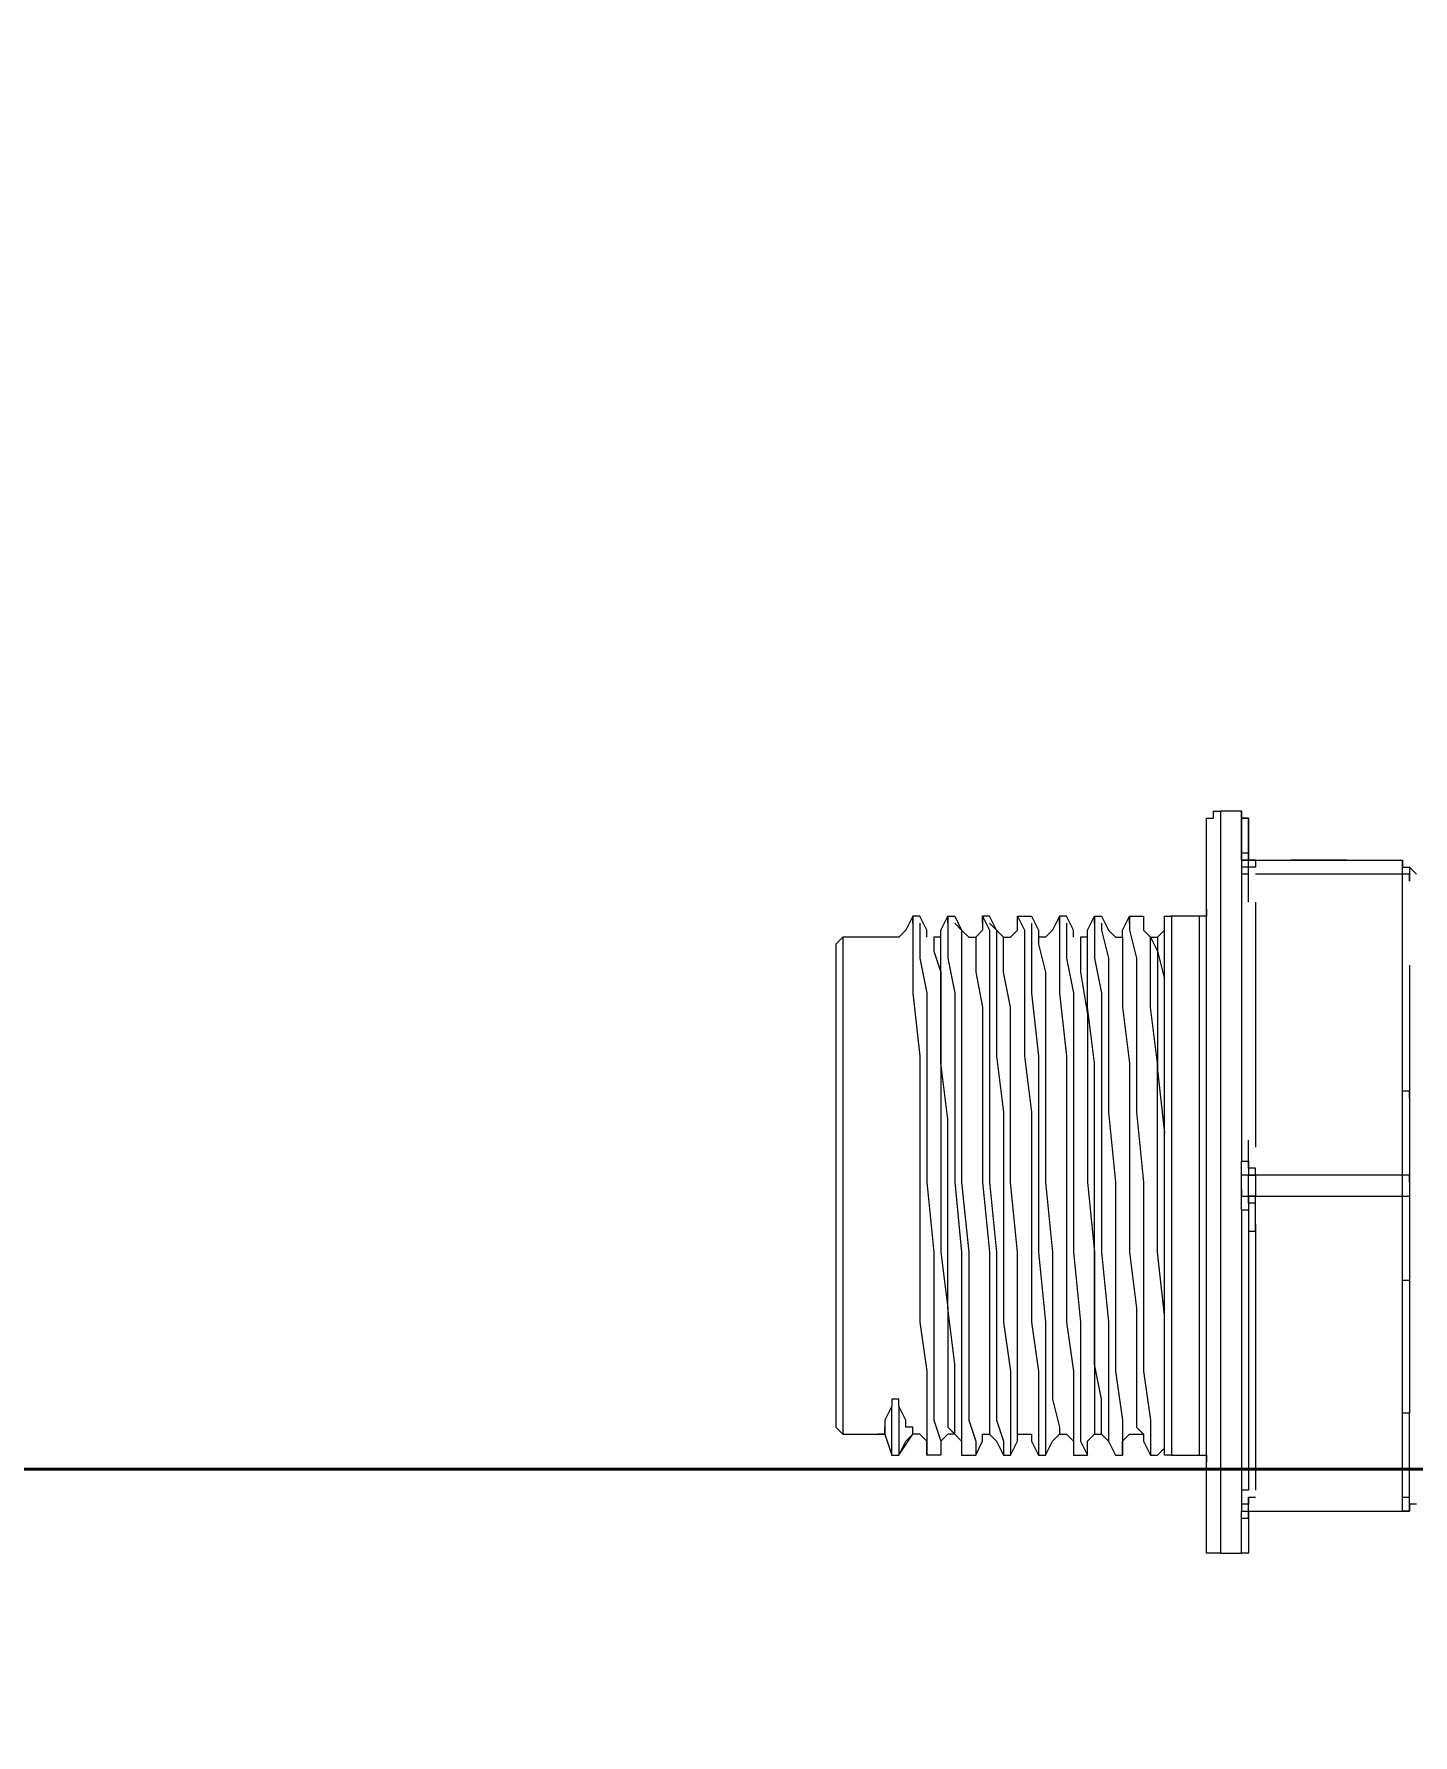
# Model space of a CAD drawing. Header units: millimetres. Extents: x -774950 to -670403, y -1165325 to -1109738.
# Drawn here: x -689703.6 to -689636.3, y -1158217.3 to -1158134.3 of the extents above; entities that cross this region are included whole.
import ezdxf

# ---------------------------------------------------------------- set-up
doc = ezdxf.new("R2010")
doc.units = ezdxf.units.MM
doc.header["$LTSCALE"] = 3000
doc.header["$MEASUREMENT"] = 0
doc.header["$PDMODE"] = 35
doc.header["$PDSIZE"] = -100
doc.layers.get('0').update_dxf_attribs({"linetype": 'CONTINUOUS'})
doc.layers.get('DEFPOINTS').update_dxf_attribs({"linetype": 'CONTINUOUS'})
for name, color, linetype, lineweight in [('01 - KITCHEN EQUIPMENTS', 255, 'CONTINUOUS', 0), ('A-WALL', 26, 'CONTINUOUS', 25), ('KIT.EQUIP', 7, 'CONTINUOUS', 0)]:
    doc.layers.add(name, color=color, linetype=linetype, lineweight=lineweight)
doc.layers.add('TOA-WALL-DADO TILE', color=136, linetype='CONTINUOUS')
doc.styles.get("Standard").update_dxf_attribs({"font": 'simplex.shx', "width": 0.75})
doc.dimstyles.new('DIM @ 150', dxfattribs={"dimtxt": 250, "dimasz": 100, "dimexe": 1, "dimexo": 0, "dimgap": 0.5, "dimtad": 0, "dimdec": 0, "dimzin": 0, "dimdsep": 46, "dimtxsty": 'Standard', "dimblk": 'ARCHTICK', "dimcen": -2, "dimclrd": 8, "dimclre": 8, "dimclrt": 256, "dimadec": 0, "dimazin": 0, "dimtfac": 1, "dimtdec": 0, "dimtofl": 0, "dimtmove": 0, "dimatfit": 3, "dimldrblk": 'OPEN90', "dimfxl": 0, "dimtolj": 1, "dimtzin": 0, "dimlwd": -1, "dimlwe": -1, "dimarcsym": 0})

# ---------------------------------------------------------------- blocks, each defined once
blk = doc.blocks.new('vw layout final block')
at = {"layer": 'A-WALL'}
blk.add_arc((-585636.233, -796985.608), 273600, 256.4814181, 278.37287951, dxfattribs=at)
blk = doc.blocks.new('A$Ca62c1600')
at = {"layer": 'KIT.EQUIP'}
for points in [[(36.888, 19.469), (37.23, 19.469), (37.23, 19.81), (37.23, 20.152), (37.23, 27.325), (37.23, 27.666), (37.913, 27.666), (42.012, 27.666), (42.012, 27.325)], [(69.336, 19.81), (70.361, 19.81), (70.702, 19.81), (71.044, 19.81), (71.044, 19.469), (70.702, 19.469), (70.019, 19.469), (69.336, 19.469), (68.994, 19.469), (68.994, 19.81), (68.994, 20.152), (68.994, 19.81), (69.336, 19.81), (68.994, 19.81), (68.994, 20.152), (68.994, 27.325), (68.653, 27.325), (68.653, 27.666), (68.311, 28.008)], [(37.571, 28.008), (37.571, 27.666), (37.23, 27.666), (37.23, 27.325), (37.913, 27.325), (37.913, 27.666)], [(37.571, 27.666), (37.571, 27.666)], [(37.913, 27.666), (37.913, 27.666)], [(48.501, 27.325), (48.501, 27.666), (46.11, 27.666), (43.378, 27.666), (42.012, 27.666)], [(50.892, 19.81), (50.892, 20.152), (52.258, 20.152), (52.6, 20.152), (52.6, 27.325), (52.6, 27.666), (48.501, 27.666)], [(53.283, 27.666), (52.941, 27.666), (52.6, 27.666)], [(57.382, 27.666), (53.283, 27.666), (53.624, 27.666), (53.624, 27.325), (53.624, 20.152), (53.966, 20.152)], [(63.871, 27.666), (61.48, 27.666), (58.748, 27.666), (57.382, 27.666), (57.723, 27.666), (57.723, 27.325)], [(68.653, 27.666), (68.653, 27.666)], [(37.23, 27.325), (68.311, 27.325), (68.311, 20.152)], [(68.994, 24.934), (68.994, 24.934)], [(37.23, 21.86), (37.23, 24.592)], [(37.23, 24.592), (37.23, 24.592)], [(68.994, 24.592), (68.994, 23.226), (68.994, 22.543), (68.994, 22.201), (68.994, 21.86)], [(68.994, 24.592), (68.994, 24.592)], [(68.994, 23.226), (68.994, 23.226)], [(37.23, 19.81), (37.571, 19.81), (37.913, 19.81), (37.913, 20.152)], [(37.913, 20.152), (37.913, 20.152)], [(53.624, 20.152), (53.283, 20.152), (52.6, 20.152), (52.6, 19.81), (52.258, 19.81), (51.917, 19.81), (51.917, 19.469), (40.645, 19.469), (39.279, 19.469), (37.913, 19.469)], [(50.892, 19.81), (50.892, 20.152), (51.234, 20.152), (52.258, 20.152), (52.258, 19.81), (51.917, 19.81), (50.892, 19.81), (49.184, 19.81), (47.476, 19.81), (39.279, 19.81), (39.279, 20.152), (38.254, 20.152)], [(51.234, 20.152), (39.279, 20.152)], [(51.917, 19.469), (52.6, 19.469), (52.941, 19.469), (52.6, 19.469), (52.6, 19.81), (53.283, 19.81), (53.624, 19.81), (53.624, 19.469), (54.308, 19.469), (54.308, 19.81), (53.624, 19.81), (53.624, 20.152), (53.624, 19.81)], [(52.258, 19.81), (52.6, 19.81), (52.6, 20.152)], [(52.6, 20.152), (52.6, 20.152)], [(53.624, 20.152), (53.624, 20.152)], [(53.966, 20.152), (53.966, 19.81), (54.308, 19.81), (54.991, 19.81), (55.332, 19.81)], [(66.945, 20.152), (54.991, 20.152)], [(68.994, 20.152), (68.653, 20.152), (68.653, 19.81), (68.994, 19.81), (68.994, 19.469), (68.653, 19.469)], [(68.653, 20.152), (68.653, 20.152)], [(68.994, 20.152), (68.994, 19.81)], [(68.994, 20.152), (68.994, 19.81)], [(35.18, 18.444), (35.18, 19.469)], [(37.23, 19.81), (37.23, 19.81)], [(37.23, 19.81), (37.23, 19.81)], [(37.913, 19.81), (37.571, 19.81), (37.571, 19.469), (37.23, 19.469)], [(39.279, 19.81), (38.937, 19.81), (38.254, 19.81), (38.254, 19.469), (37.913, 19.469), (37.571, 19.469)], [(52.941, 19.469), (53.283, 19.469), (53.624, 19.469)], [(53.624, 19.81), (53.624, 19.81)], [(66.945, 19.81), (67.97, 19.81), (68.311, 19.81), (68.311, 19.469), (58.406, 19.469), (56.357, 19.469), (54.308, 19.469)], [(68.311, 19.81), (68.653, 19.81), (68.653, 19.469), (68.311, 19.469)], [(68.994, 19.81), (68.994, 19.81)], [(68.994, 19.81), (68.994, 19.81)], [(68.994, 19.469), (69.336, 19.469)], [(71.385, 19.469), (71.385, 18.444)], [(39.962, 17.419), (39.962, 17.761), (39.621, 17.761)], [(66.604, 17.761), (66.262, 17.761), (66.262, 17.419)], [(39.962, 16.053), (39.962, 15.712), (40.304, 15.712), (40.645, 15.712), (65.921, 15.712), (66.262, 15.712), (66.262, 16.053)], [(40.987, 12.638), (42.695, 12.638), (44.402, 12.296), (59.089, 12.296), (61.822, 11.954), (64.896, 11.954), (65.237, 11.954), (65.237, 11.613), (64.554, 11.613), (63.53, 11.613), (61.48, 11.954), (53.283, 11.954), (49.867, 12.296), (40.987, 12.296), (40.987, 12.638), (40.645, 12.979), (39.962, 13.321), (39.962, 13.662), (40.645, 13.662), (40.987, 14.004), (40.987, 14.345), (40.987, 14.687), (40.645, 14.687), (39.962, 15.028), (39.962, 15.37), (40.304, 15.712)], [(65.921, 14.004), (66.262, 14.004), (65.579, 14.004), (64.213, 14.345), (56.698, 14.345), (53.283, 14.687), (44.061, 14.687), (41.67, 15.029), (39.962, 15.029)], [(46.793, 15.712), (49.867, 15.37), (59.089, 15.37), (61.822, 15.028), (63.53, 15.028), (64.896, 15.028), (65.237, 15.028), (64.554, 15.37), (63.53, 15.37), (58.748, 15.37), (55.674, 15.712)], [(65.237, 13.662), (65.579, 13.662), (66.262, 14.004), (66.262, 14.345), (66.262, 14.687), (65.579, 14.687), (65.237, 15.028), (65.237, 15.37), (64.554, 15.37), (63.188, 15.712)], [(65.579, 15.712), (65.237, 15.37)], [(65.237, 15.028), (65.237, 15.028)], [(65.237, 11.954), (65.579, 11.954), (66.262, 12.296), (66.262, 12.638), (65.579, 12.979), (65.237, 13.321), (65.237, 13.662), (64.896, 13.662), (61.822, 13.662), (59.089, 14.004), (49.867, 14.004), (47.135, 14.345), (41.328, 14.345), (40.987, 14.687)], [(65.921, 12.638), (65.579, 12.638), (64.213, 12.979), (56.698, 12.979), (53.283, 13.321), (44.061, 13.321), (41.67, 13.662), (39.962, 13.662)], [(65.921, 12.296), (66.262, 12.296), (65.579, 12.296), (64.213, 12.296), (62.505, 12.638), (49.867, 12.638), (46.452, 12.979), (40.645, 12.979), (39.962, 13.321)], [(65.237, 13.321), (65.237, 13.321)], [(40.987, 8.539), (40.987, 8.88), (40.987, 9.222), (40.645, 9.222), (39.962, 9.564), (39.962, 9.905), (40.645, 10.247), (40.987, 10.588), (40.987, 10.93), (40.645, 11.271), (39.962, 11.271), (39.962, 11.613), (39.962, 11.954), (40.645, 11.954), (40.987, 12.296)], [(65.921, 10.93), (65.579, 10.93), (64.213, 10.93), (62.505, 11.271), (49.867, 11.271), (46.452, 11.613), (40.645, 11.613), (39.962, 11.954)], [(40.987, 12.296), (40.987, 12.296)], [(65.921, 10.588), (66.262, 10.588), (65.579, 10.588), (62.505, 10.588), (59.431, 10.93), (46.452, 10.93), (44.061, 11.271), (39.962, 11.271)], [(65.237, 11.271), (65.579, 11.271), (66.262, 10.93), (66.262, 10.588), (65.579, 10.247), (65.237, 9.905), (65.237, 9.564), (64.896, 9.564), (63.53, 9.905), (53.283, 9.905), (49.867, 10.247), (42.695, 10.247), (41.328, 10.588), (40.987, 10.588)], [(40.987, 10.588), (40.987, 10.588)], [(65.921, 9.222), (65.579, 9.222), (64.213, 9.222), (62.505, 9.222), (59.431, 9.564), (49.867, 9.564), (46.452, 9.905), (39.962, 9.905)], [(65.921, 8.539), (66.262, 8.539), (65.579, 8.88), (59.431, 8.88), (56.698, 9.222), (46.452, 9.222), (44.061, 9.564), (39.962, 9.564)], [(40.987, 5.465), (40.645, 5.806), (39.962, 5.806), (39.962, 6.148), (39.962, 6.49), (40.645, 6.831), (40.987, 6.831), (40.987, 7.173), (40.645, 7.514), (39.962, 7.856), (39.962, 8.197), (40.645, 8.539), (40.987, 8.539), (49.867, 8.539), (53.283, 8.197), (61.822, 8.197), (63.53, 7.856), (64.896, 7.856), (65.237, 7.856), (65.237, 8.197), (65.579, 8.539), (66.262, 8.539), (66.262, 8.88), (66.262, 9.222), (65.579, 9.564), (65.237, 9.564)], [(65.237, 9.905), (65.237, 9.905)], [(65.921, 7.173), (65.579, 7.514), (64.213, 7.514), (59.431, 7.514), (56.698, 7.856), (46.452, 7.856), (44.061, 8.197), (39.962, 8.197)], [(65.921, 6.831), (66.262, 6.831), (65.579, 7.173), (53.283, 7.173), (49.867, 7.514), (41.67, 7.514), (40.645, 7.856), (39.962, 7.856)], [(65.237, 8.197), (65.237, 8.197)], [(65.237, 7.856), (65.579, 7.514), (66.262, 7.173), (66.262, 6.831), (65.579, 6.831), (65.237, 6.49)], [(65.237, 4.782), (65.579, 4.782), (66.262, 5.123), (66.262, 5.465), (65.579, 5.806), (65.237, 6.148), (65.237, 6.49), (64.896, 6.49), (63.53, 6.49), (61.822, 6.831), (53.283, 6.831), (49.867, 7.173), (40.987, 7.173)], [(40.987, 7.173), (40.987, 7.173)], [(65.921, 5.465), (65.579, 5.806), (64.213, 5.806), (53.283, 5.806), (49.867, 6.148), (41.67, 6.148), (40.645, 6.49), (39.962, 6.49)], [(65.237, 6.148), (65.237, 6.148)], [(65.921, 5.123), (66.262, 5.123), (65.579, 5.123), (64.213, 5.123), (62.505, 5.465), (53.283, 5.465), (49.867, 5.806), (39.962, 5.806)], [(40.987, 5.465), (44.402, 5.465), (47.135, 5.123), (56.357, 5.123), (59.089, 4.782), (64.896, 4.782), (65.237, 4.782), (65.237, 4.44), (64.554, 4.44), (63.53, 4.782), (49.867, 4.782), (47.135, 5.123), (41.328, 5.123), (40.987, 5.465), (40.987, 5.123), (40.645, 4.782), (39.962, 4.782), (39.962, 4.44), (39.962, 4.099), (40.645, 4.099), (40.987, 3.757), (40.987, 3.416), (41.328, 3.416), (41.328, 3.074), (41.67, 3.074), (42.353, 2.732), (40.987, 2.732), (39.962, 2.732), (40.987, 3.416), (41.328, 3.416)], [(40.987, 5.465), (40.987, 5.465)], [(65.921, 3.757), (65.579, 3.757), (64.213, 3.757), (62.505, 4.099), (53.283, 4.099), (49.867, 4.44), (41.67, 4.44), (40.645, 4.782), (39.962, 4.782)], [(65.921, 3.416), (66.262, 3.416), (65.579, 3.416), (62.505, 3.416), (59.431, 3.757), (46.452, 3.757), (44.061, 4.099), (39.962, 4.099)], [(39.962, 2.391), (39.962, 2.732), (40.645, 3.074), (40.987, 3.416)], [(65.237, 4.099), (65.579, 4.099), (66.262, 3.757), (66.262, 3.416), (65.579, 3.074), (65.237, 2.732), (65.237, 0), (64.896, -0.342), (57.04, -0.342), (54.991, -0.342), (53.283, -0.342), (42.012, -0.342), (41.328, -0.342), (40.987, 0), (40.987, 1.708), (40.987, 2.049), (41.328, 2.049), (40.987, 2.049), (40.987, 1.708)], [(40.987, 3.416), (40.987, 3.416)], [(42.353, 2.732), (42.695, 2.732), (42.695, 2.391), (42.353, 2.391)], [(65.237, 2.732), (65.237, 2.732)], [(40.987, 2.049), (39.962, 2.391), (40.987, 2.391), (42.353, 2.391), (41.67, 2.049), (41.328, 2.049)], [(65.237, 0), (64.896, 0), (64.213, 0), (53.283, 0), (50.892, 0), (48.843, 0), (40.987, 0)]]:
    blk.add_lwpolyline(points, dxfattribs=at)
for points in [[(68.311, 27.325), (68.653, 27.325), (68.994, 27.325), (68.653, 27.325), (68.653, 27.666), (68.311, 27.666), (67.97, 27.666), (68.311, 27.666)], [(35.522, 19.81), (35.18, 19.81), (35.18, 19.469), (35.522, 19.469), (36.888, 19.469), (36.888, 19.81), (37.23, 19.81), (36.888, 19.81), (36.205, 19.81), (35.863, 19.81)], [(69.336, 19.81), (68.994, 19.81), (69.336, 19.81), (69.336, 19.469), (70.019, 19.469), (70.702, 19.469), (71.385, 19.469), (71.044, 19.469), (71.044, 19.81), (70.702, 19.81), (70.361, 19.81)], [(70.702, 17.761), (71.044, 17.761), (71.044, 18.102), (71.385, 18.102), (71.385, 18.444), (71.044, 18.444), (53.283, 18.444), (50.55, 18.444), (48.16, 18.444), (35.18, 18.444), (35.18, 17.761), (35.522, 17.761), (36.205, 17.761), (53.283, 17.761), (55.674, 17.761), (58.065, 17.761)], [(66.262, 16.053), (65.921, 16.053), (39.962, 16.053), (39.962, 17.419), (40.304, 17.419), (53.283, 17.419), (55.332, 17.419), (57.382, 17.419), (66.262, 17.419)]]:
    blk.add_lwpolyline(points, close=True, dxfattribs=at)
blk = doc.blocks.new('_ArchTick')
at = {"color": 0, "linetype": 'ByBlock', "const_width": 0.15}
blk.add_lwpolyline([(-0.5, -0.5), (0.5, 0.5)], dxfattribs=at)
blk = doc.blocks.new('*D473')
at = {"layer": 'DEFPOINTS', "color": 0, "transparency": 16777216}
for p in [(-689904.235, -1156415.62, 0), (-689904.057, -1159739.69, 0), (-689655.375, -1159739.69)]:
    blk.add_point(p, dxfattribs=at)
at = {"layer": 'TOA-WALL-DADO TILE', "color": 8, "transparency": 16777216}
for p, q in [((-689904.235, -1156415.62), (-689654.375, -1156415.62)), ((-689655.375, -1156415.62), (-689655.375, -1158131.943)), ((-689655.375, -1159739.69), (-689655.375, -1158445.443)), ((-689904.057, -1159739.69), (-689654.375, -1159739.69))]:
    blk.add_line(p, q, dxfattribs=at)
at = {"layer": 'TOA-WALL-DADO TILE', "color": 8, "transparency": 16777216, "xscale": 100, "yscale": 100, "zscale": 100}
for p, rotation in [((-689655.375, -1156415.62), 90), ((-689655.375, -1159739.69), 270)]:
    blk.add_blockref('_ArchTick', p, dxfattribs=dict(at, rotation=rotation))
at = {"layer": 'TOA-WALL-DADO TILE', "transparency": 16777216, "insert": (-689655.375, -1158288.693), "char_height": 250, "attachment_point": 5, "rotation": 90}
blk.add_mtext('\\A1;DT', dxfattribs=at)
blk = doc.blocks.new('_Open90')
at = {"color": 0, "linetype": 'ByBlock'}
for p, q in [((-0.5, 0.5), (0, 0)), ((0, 0), (-1, 0)), ((0, 0), (-0.5, -0.5))]:
    blk.add_line(p, q, dxfattribs=at)

msp = doc.modelspace()

# ---------------------------------------------------------------- block references
at = {"layer": '01 - KITCHEN EQUIPMENTS', "xscale": -1, "rotation": 270}
msp.add_blockref('A$Ca62c1600', (-689664.11, -1158243.592, 0), dxfattribs=at)
at = {"layer": 'A-WALL', "linetype": 'Continuous'}
msp.add_blockref('vw layout final block', (-124968, -92565.678, 0), dxfattribs=at)

# ---------------------------------------------------------------- dimensions: what is measured, and where the dimension line sits
at = {"layer": 'TOA-WALL-DADO TILE'}
dim = msp.add_linear_dim(base=(-689655.375, -1159739.69), p1=(-689904.235, -1156415.62, 0), p2=(-689904.057, -1159739.69, 0), angle=90, text='DT', dimstyle='DIM @ 150', dxfattribs=at)
dim.commit()
dim.dimension.update_dxf_attribs({"geometry": '*D473', "text_midpoint": (-689655.375, -1158288.693), "dimtype": 160})

doc.saveas('drawing.dxf')
